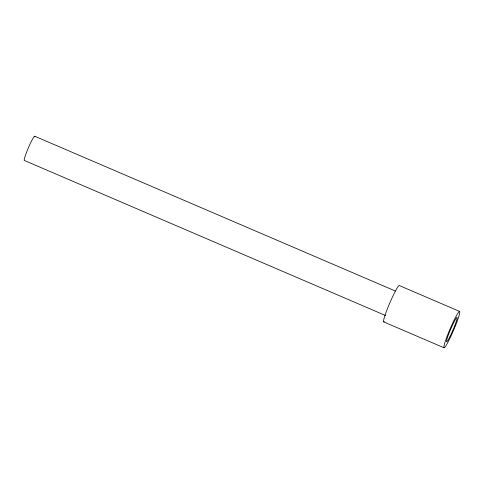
<?xml version="1.0" encoding="UTF-8"?>
<svg xmlns="http://www.w3.org/2000/svg" width="484" height="484" viewBox="0 0 484 484"><rect width="100%" height="100%" fill="white"/><g stroke="black" fill="none" stroke-linecap="round" stroke-linejoin="round"><path stroke-width="0.73" d="M459.673 311.454A19.784 1.857 -66.8 0 0 446.581 337.711A19.784 1.857 -66.8 0 0 449.243 339.671A19.784 1.857 -66.8 0 0 459.673 311.454L399.336 285.554A19.784 1.857 -66.8 0 0 388.954 304.962A19.784 1.857 -66.8 0 0 384.326 321.545M34.739 136.228L395.337 291.011M385.579 315.526L24.285 160.44A13.189 1.234 -66.8 0 1 29.179 146.011A13.189 1.234 -66.8 0 1 34.824 136.839M383.661 321.872L443.991 347.772M450.102 336.319A13.189 1.234 -66.8 0 0 457.059 317.504A13.189 1.234 -66.8 0 0 448.335 335.013A13.189 1.234 -66.8 0 0 450.102 336.319"/></g></svg>
